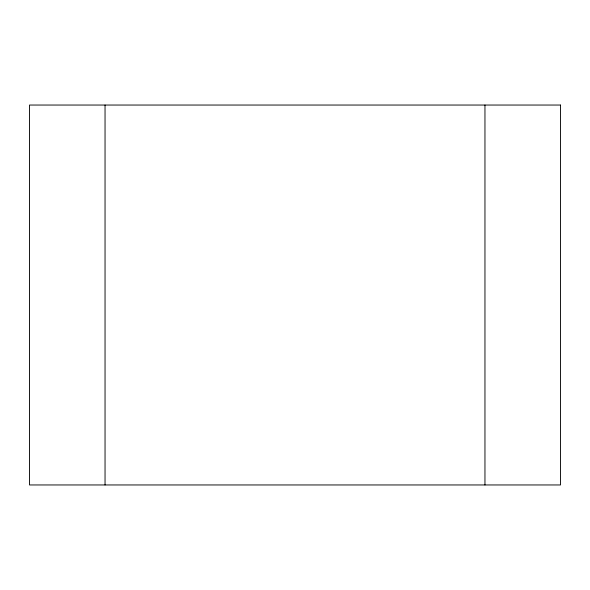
<?xml version="1.0" encoding="UTF-8"?>
<svg xmlns="http://www.w3.org/2000/svg" width="590" height="590" viewBox="0 0 590 590"><rect width="100%" height="100%" fill="white"/><g stroke="black" fill="none" stroke-linecap="round" stroke-linejoin="round"><path stroke-width="0.89" d="M484.958 105.042L484.958 484.958M105.042 105.042L105.042 484.958M560.5 105.042L29.5 105.042L29.5 484.958L560.5 484.958L560.5 105.042"/></g></svg>
